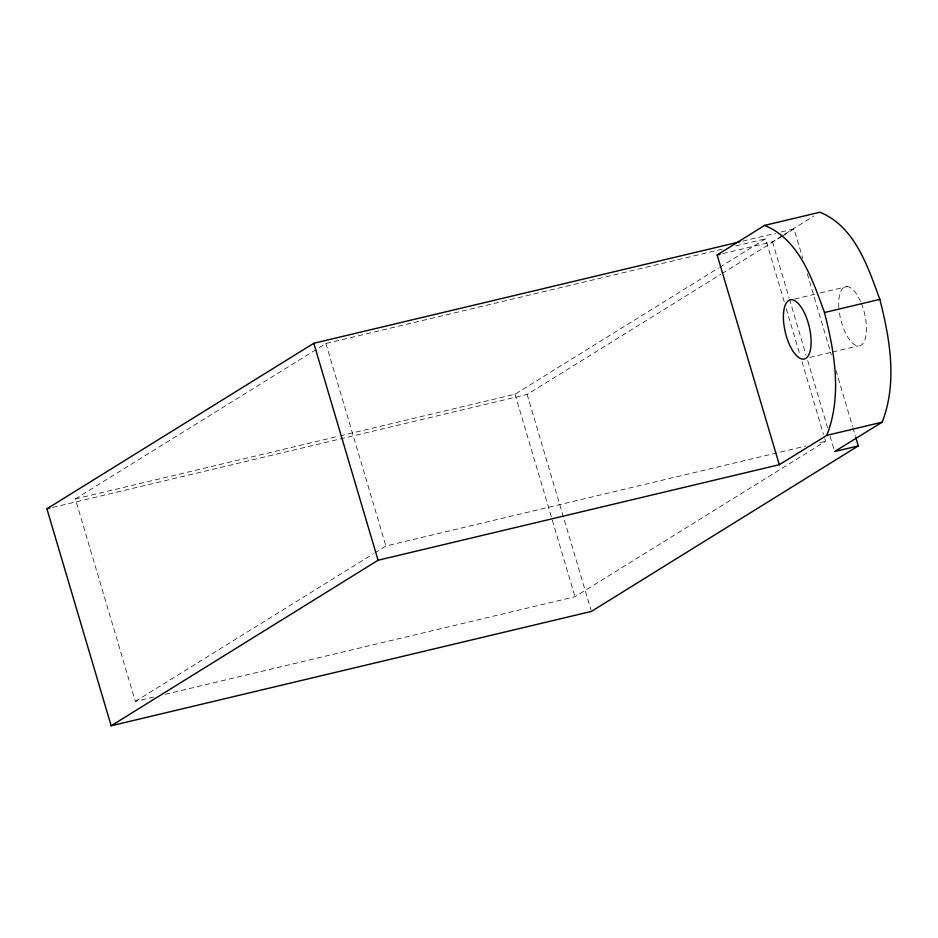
<?xml version="1.0" encoding="UTF-8"?>
<svg xmlns="http://www.w3.org/2000/svg" width="938" height="938" viewBox="0 0 938 938"><rect width="100%" height="100%" fill="white"/><g stroke="black" fill="none" stroke-linecap="round" stroke-linejoin="round"><path stroke-width="0.7" stroke-dasharray="4.69 3.52" d="M722.835 253.612L772.502 241.781L783.453 234.957M784.672 234.207L813.879 216.01M153.844 697.016L135.353 701.425L75.357 498.91L325.92 343.507L722.881 248.98M340.002 435.889L515.009 394.218L718.438 268.045M719.669 267.283L765.572 238.815L784.602 303.056M52.598 507.458L527.133 394.452L720.783 274.342M722.025 273.568L781.612 236.611M782.855 235.848L794.029 228.919L802.74 258.313M135.353 701.425L373.5 553.713M374.743 552.939L385.905 546.01L805.636 446.066M165.229 694.308L574.994 596.732L825.557 441.329L823.904 435.736M742.732 241.136L775.503 233.328M781.202 231.967L794.029 228.919M735.685 245.932L765.572 238.815M794.627 299.058L814.489 294.333M820.164 292.984L847.131 286.559M75.357 498.91L338.583 436.229M809.799 357.437L831.08 352.371M832.498 352.031L858.047 345.946M819.859 442.677L825.557 441.329M807.301 273.708L831.349 354.904M835.91 370.299L852.501 426.286M852.912 427.693L855.397 436.088M772.502 241.781L789.069 297.721M789.479 299.116L806.047 355.045M807.7 360.638L827.586 427.751M830.071 436.147L833.8 448.727M786.255 308.649L799.903 354.728M801.978 361.716L823.482 434.341M527.133 394.452L590.987 610.028M515.009 394.218L574.994 596.732M325.92 343.507L385.905 546.01M861.365 303.384A30.403 12.276 76.6 0 1 859.923 345.747A30.403 12.276 76.6 0 1 839.088 310.15M838.865 307.641A30.403 12.276 76.6 0 1 845.513 286.688A30.403 12.276 76.6 0 1 860.896 302.235"/><path stroke-width="1.41" d="M779.29 464.709L826.812 435.361C842.195 395.93 834.644 352.301 824.479 312.542C812.496 279.852 799.61 239.753 764.622 225.39L717.16 254.96L779.29 464.709L378.073 560.244L111.165 725.778L46.9 508.806L313.796 343.273L739.883 241.805M855.808 437.495L858.305 445.89L834.632 451.53L882.154 422.182C897.537 382.751 889.986 339.122 879.821 299.363C867.838 266.673 854.952 226.586 819.964 212.223L764.622 225.39M858.305 445.89L591.397 611.424L111.165 725.778M717.16 254.96L719.997 254.292M824.479 312.542L879.821 299.363M46.9 508.806L49.749 508.126M826.812 435.361L882.154 422.182M313.796 343.273L378.073 560.244M783.488 313.749A30.403 12.276 76.6 0 0 802.705 359.125A30.403 12.276 76.6 0 0 805.554 315.414A30.403 12.276 76.6 0 0 783.488 313.749"/></g></svg>
